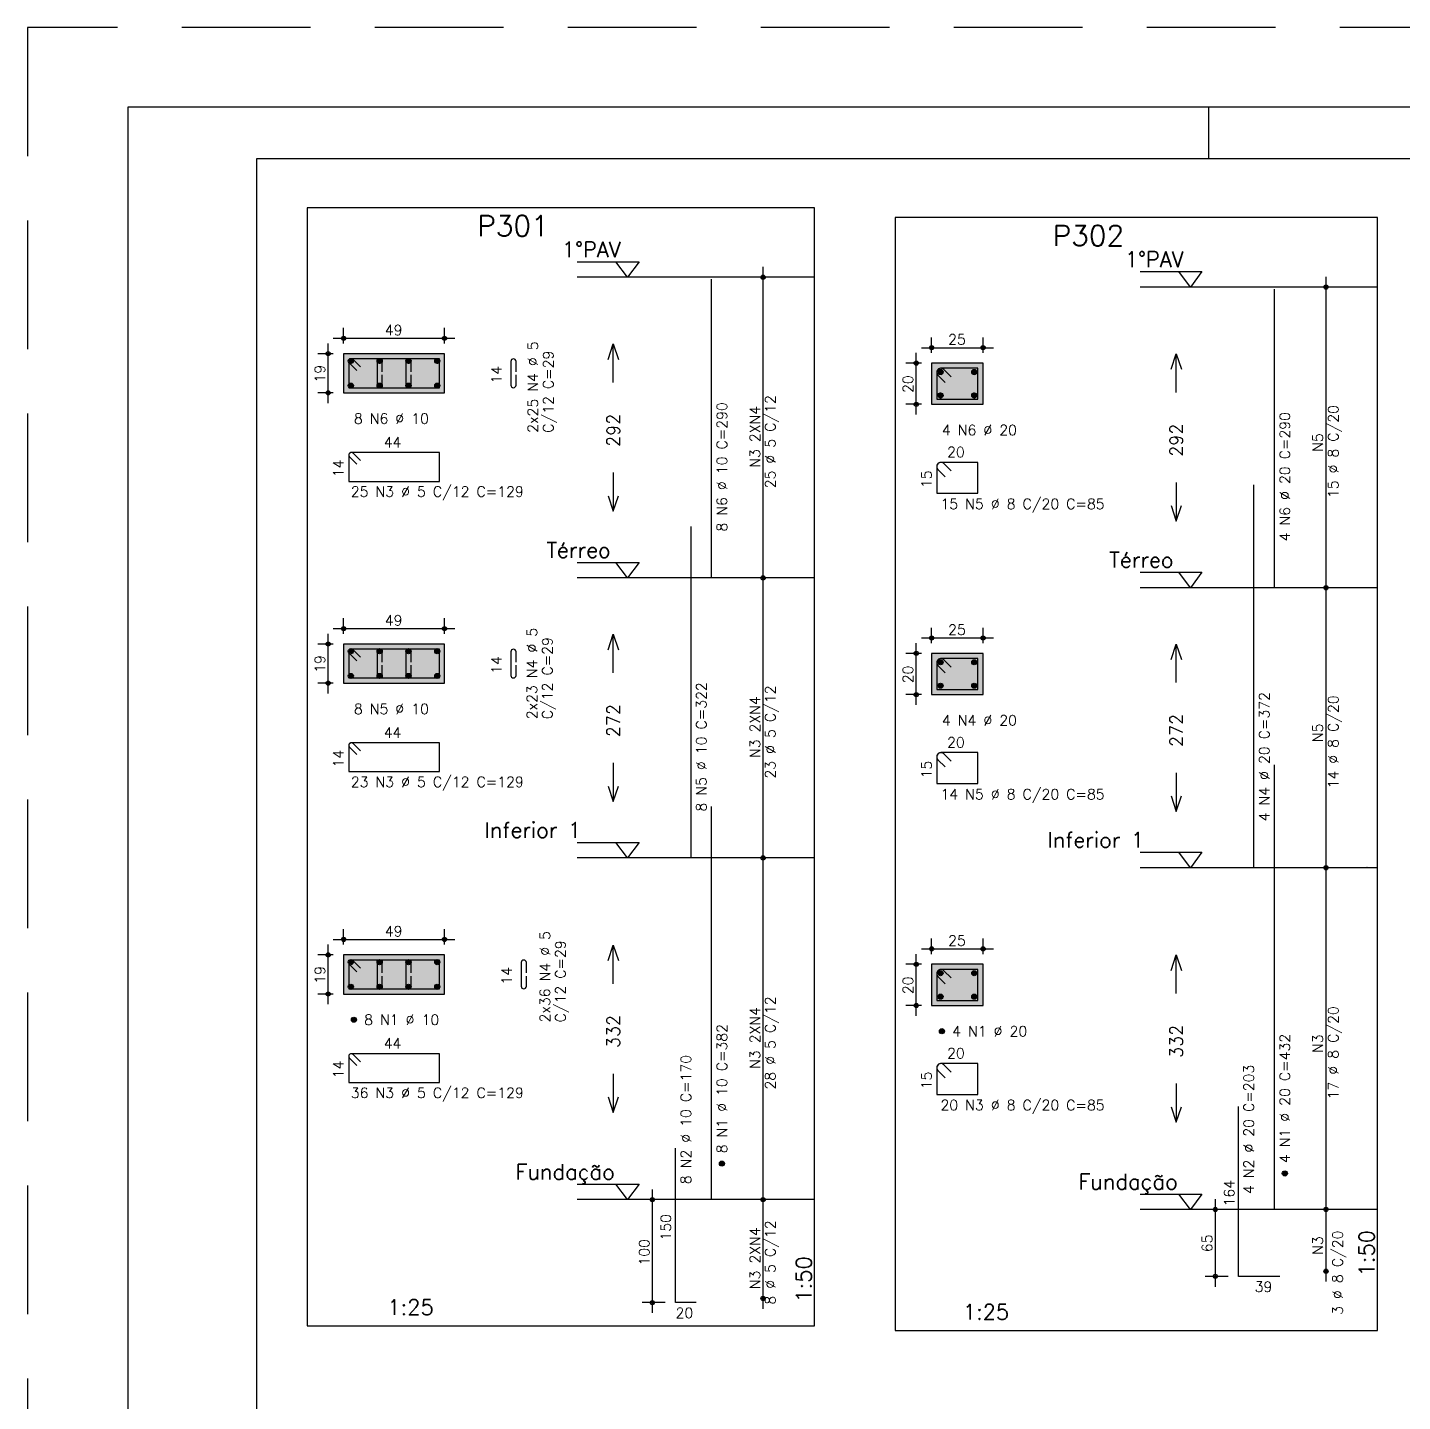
# Model space of a CAD drawing. Extents: x -1.9 to 86, y -1.2 to 61.3.
# Drawn here: x -1.95 to 24.77, y 34.61 to 61.31 of the extents above; entities that cross this region are included whole.
import ezdxf

# ---------------------------------------------------------------- set-up
doc = ezdxf.new("R2010")
doc.units = 0
doc.header["$MEASUREMENT"] = 0
doc.linetypes.add('ESTILO_TQS_0001', pattern=[0.45, 0.3, -0.15])
doc.linetypes.add('HIDDEN', pattern=[0.375, 0.25, -0.125])
doc.layers.get('0').update_dxf_attribs({"linetype": 'CONTINUOUS'})
doc.layers.get('Defpoints').update_dxf_attribs({"linetype": 'CONTINUOUS'})
for name, color, linetype in [('ARQ_FOLHA', 7, 'CONTINUOUS'), ('PENA_01', 1, 'CONTINUOUS'), ('PENA_02', 2, 'CONTINUOUS'), ('PENA_03', 3, 'CONTINUOUS'), ('PENA_04', 4, 'CONTINUOUS'), ('PENA_05', 5, 'CONTINUOUS'), ('PENA_06', 6, 'CONTINUOUS'), ('PENA_10', 253, 'CONTINUOUS')]:
    doc.layers.add(name, color=color, linetype=linetype)
doc.styles.get("Standard").update_dxf_attribs({"font": 'ROMANS.SHX'})

# ---------------------------------------------------------------- blocks, each defined once
blk = doc.blocks.new('FOLHA A1 - 841 X 594')
at = {"layer": 'ARQ_FOLHA', "color": 1}
blk.add_line((-631, 584), (-631, 594), dxfattribs=at)
for points in [[(-841, 0), (0, 0), (0, 594), (-841, 594)], [(-816, 10), (-10, 10), (-10, 584), (-816, 584)]]:
    blk.add_lwpolyline(points, close=True, dxfattribs=at)
at = {"layer": 'Defpoints', "color": 8, "linetype": 'HIDDEN', "ltscale": 100}
blk.add_lwpolyline([(-860.5, 609.5), (-860.5, -15.5), (19.5, -15.5), (19.5, 609.5)], close=True, dxfattribs=at)
blk = doc.blocks.new('*U23')
blk.add_blockref('FOLHA A1 - 841 X 594', (0, 0))

msp = doc.modelspace()

# ---------------------------------------------------------------- linework, layer by layer
at = {"layer": 'PENA_01', "linetype": 'Continuous'}
for p, q in [((12.342, 50.413), (12.342, 56.653)), ((23.279, 50.222), (23.279, 56.462)), ((4.192, 55.168), (4.192, 55.468)), ((6.152, 55.168), (6.152, 55.468)), ((3.892, 54.008), (3.892, 55.168)), ((3.992, 55.268), (6.352, 55.268)), ((15.417, 55.085), (16.817, 55.085)), ((15.617, 54.985), (15.617, 55.285)), ((16.617, 54.985), (16.617, 55.285)), ((3.992, 54.968), (3.692, 54.968)), ((15.417, 54.785), (15.117, 54.785)), ((15.317, 53.785), (15.317, 54.985)), ((3.992, 54.208), (3.692, 54.208)), ((15.417, 53.985), (15.117, 53.985)), ((12.342, 44.973), (12.342, 50.813)), ((23.279, 44.782), (23.279, 50.622)), ((4.192, 49.528), (4.192, 49.828)), ((6.152, 49.528), (6.152, 49.828)), ((3.892, 48.368), (3.892, 49.528)), ((3.992, 49.628), (6.352, 49.628)), ((15.417, 49.445), (16.817, 49.445)), ((15.617, 49.345), (15.617, 49.645)), ((16.617, 49.345), (16.617, 49.645)), ((3.992, 49.328), (3.692, 49.328)), ((15.317, 48.145), (15.317, 49.345)), ((15.417, 49.145), (15.117, 49.145)), ((3.992, 48.568), (3.692, 48.568)), ((15.417, 48.345), (15.117, 48.345)), ((12.342, 38.333), (12.342, 45.373)), ((23.279, 38.142), (23.279, 45.182)), ((3.992, 43.588), (6.352, 43.588)), ((4.192, 43.488), (4.192, 43.788)), ((6.152, 43.488), (6.152, 43.788)), ((15.617, 43.305), (15.617, 43.605)), ((16.617, 43.305), (16.617, 43.605)), ((3.992, 43.288), (3.692, 43.288)), ((3.892, 42.328), (3.892, 43.488)), ((15.317, 42.105), (15.317, 43.305)), ((15.417, 43.405), (16.817, 43.405)), ((15.417, 43.105), (15.117, 43.105)), ((3.992, 42.528), (3.692, 42.528)), ((15.417, 42.305), (15.117, 42.305)), ((10.442, 38.533), (9.992, 38.533)), ((10.192, 36.333), (10.192, 38.733)), ((12.342, 36.413), (12.342, 38.733)), ((21.129, 36.842), (21.129, 38.542)), ((23.279, 36.942), (23.279, 38.542)), ((21.379, 38.342), (20.929, 38.342)), ((21.379, 37.042), (20.929, 37.042)), ((10.442, 36.533), (9.992, 36.533))]:
    msp.add_line(p, q, dxfattribs=at)
at = {"layer": 'PENA_01', "linetype": 'ESTILO_TQS_0001'}
for points in [[(4.192, 54.208), (6.152, 54.208), (6.152, 54.968), (4.192, 54.968), (4.192, 54.208)], [(15.617, 53.985), (16.617, 53.985), (16.617, 54.785), (15.617, 54.785), (15.617, 53.985)], [(4.192, 48.568), (6.152, 48.568), (6.152, 49.328), (4.192, 49.328), (4.192, 48.568)], [(15.617, 48.345), (16.617, 48.345), (16.617, 49.145), (15.617, 49.145), (15.617, 48.345)], [(4.192, 42.528), (6.152, 42.528), (6.152, 43.288), (4.192, 43.288), (4.192, 42.528)], [(15.617, 42.305), (16.617, 42.305), (16.617, 43.105), (15.617, 43.105), (15.617, 42.305)]]:
    msp.add_lwpolyline(points, dxfattribs=at)
at = {"layer": 'PENA_02', "linetype": 'Continuous'}
for points in [[(9.332, 54.858), (9.432, 55.158), (9.532, 54.858)], [(9.432, 54.408), (9.432, 55.158)], [(20.269, 54.667), (20.369, 54.967), (20.469, 54.667)], [(20.369, 54.217), (20.369, 54.967)], [(9.432, 52.658), (9.432, 51.908)], [(20.369, 52.467), (20.369, 51.717)], [(9.332, 52.208), (9.432, 51.908), (9.532, 52.208)], [(20.269, 52.017), (20.369, 51.717), (20.469, 52.017)], [(9.332, 49.218), (9.432, 49.518), (9.532, 49.218)], [(9.432, 48.768), (9.432, 49.518)], [(20.269, 49.027), (20.369, 49.327), (20.469, 49.027)], [(20.369, 48.577), (20.369, 49.327)], [(9.432, 47.018), (9.432, 46.268)], [(20.369, 46.827), (20.369, 46.077)], [(9.332, 46.568), (9.432, 46.268), (9.532, 46.568)], [(20.269, 46.377), (20.369, 46.077), (20.469, 46.377)], [(9.332, 43.178), (9.432, 43.478), (9.532, 43.178)], [(9.432, 42.728), (9.432, 43.478)], [(20.269, 42.987), (20.369, 43.287), (20.469, 42.987)], [(20.369, 42.537), (20.369, 43.287)], [(9.432, 40.978), (9.432, 40.228)], [(20.369, 40.787), (20.369, 40.037)], [(9.332, 40.528), (9.432, 40.228), (9.532, 40.528)], [(20.269, 40.337), (20.369, 40.037), (20.469, 40.337)]]:
    msp.add_lwpolyline(points, dxfattribs=at)
for centre, radius in [((12.342, 56.453), 0.0416), ((12.342, 56.453), 0.0208), ((23.279, 56.262), 0.0416), ((23.279, 56.262), 0.0208), ((4.192, 55.268), 0.04), ((6.152, 55.268), 0.04), ((4.192, 55.268), 0.02), ((6.152, 55.268), 0.02), ((15.617, 55.085), 0.04), ((15.617, 55.085), 0.02), ((16.617, 55.085), 0.04), ((16.617, 55.085), 0.02), ((3.892, 54.968), 0.04), ((3.892, 54.968), 0.02), ((15.317, 54.785), 0.04), ((15.317, 54.785), 0.02), ((3.892, 54.208), 0.04), ((3.892, 54.208), 0.02), ((15.317, 53.985), 0.04), ((15.317, 53.985), 0.02), ((12.342, 50.613), 0.0416), ((12.342, 50.613), 0.0416), ((12.342, 50.613), 0.0208), ((12.342, 50.613), 0.0208), ((23.279, 50.422), 0.0416), ((23.279, 50.422), 0.0416), ((23.279, 50.422), 0.0208), ((23.279, 50.422), 0.0208), ((4.192, 49.628), 0.04), ((4.192, 49.628), 0.02), ((6.152, 49.628), 0.04), ((6.152, 49.628), 0.02), ((15.617, 49.445), 0.04), ((15.617, 49.445), 0.02), ((16.617, 49.445), 0.04), ((16.617, 49.445), 0.02), ((3.892, 49.328), 0.04), ((3.892, 49.328), 0.02), ((15.317, 49.145), 0.04), ((15.317, 49.145), 0.02), ((3.892, 48.568), 0.04), ((3.892, 48.568), 0.02), ((15.317, 48.345), 0.04), ((15.317, 48.345), 0.02), ((12.342, 45.173), 0.0416), ((12.342, 45.173), 0.0416), ((12.342, 45.173), 0.0208), ((12.342, 45.173), 0.0208), ((23.279, 44.982), 0.0416), ((23.279, 44.982), 0.0416), ((23.279, 44.982), 0.0208), ((23.279, 44.982), 0.0208), ((4.192, 43.588), 0.04), ((4.192, 43.588), 0.02), ((6.152, 43.588), 0.04), ((6.152, 43.588), 0.02), ((3.892, 43.288), 0.04), ((3.892, 43.288), 0.02), ((15.617, 43.405), 0.04), ((15.617, 43.405), 0.02), ((16.617, 43.405), 0.04), ((16.617, 43.405), 0.02), ((15.317, 43.105), 0.04), ((15.317, 43.105), 0.02), ((3.892, 42.528), 0.04), ((3.892, 42.528), 0.02), ((15.317, 42.305), 0.04), ((15.317, 42.305), 0.02), ((10.192, 38.533), 0.04), ((10.192, 38.533), 0.02), ((12.342, 38.533), 0.0416), ((12.342, 38.533), 0.0416), ((12.342, 38.533), 0.0208), ((12.342, 38.533), 0.0208), ((21.129, 38.342), 0.04), ((21.129, 38.342), 0.02), ((23.279, 38.342), 0.0416), ((23.279, 38.342), 0.0416), ((23.279, 38.342), 0.0208), ((23.279, 38.342), 0.0208), ((23.279, 37.142), 0.0416), ((23.279, 37.142), 0.0208), ((21.129, 37.042), 0.04), ((21.129, 37.042), 0.02), ((12.342, 36.613), 0.0416), ((12.342, 36.613), 0.0208), ((10.192, 36.533), 0.04), ((10.192, 36.533), 0.02)]:
    msp.add_circle(centre, radius, dxfattribs=at)
at = {"layer": 'PENA_03', "linetype": 'Continuous'}
for p, q in [((12.342, 56.453), (12.342, 56.453)), ((23.279, 56.262), (23.279, 56.262)), ((4.192, 54.968), (4.192, 54.968)), ((4.192, 54.968), (4.192, 54.968)), ((4.282, 54.821), (4.339, 54.877)), ((4.282, 54.835), (4.325, 54.877)), ((4.285, 54.81), (4.35, 54.875)), ((4.29, 54.8), (4.359, 54.87)), ((4.296, 54.793), (4.367, 54.863)), ((4.304, 54.786), (4.373, 54.856)), ((4.313, 54.781), (4.378, 54.846)), ((4.325, 54.778), (4.381, 54.835)), ((4.339, 54.779), (4.381, 54.821)), ((4.842, 54.821), (4.899, 54.877)), ((4.842, 54.835), (4.885, 54.877)), ((4.845, 54.81), (4.91, 54.875)), ((4.85, 54.8), (4.919, 54.87)), ((4.856, 54.793), (4.927, 54.863)), ((4.864, 54.786), (4.933, 54.856)), ((4.873, 54.781), (4.938, 54.846)), ((4.885, 54.778), (4.941, 54.835)), ((4.899, 54.779), (4.941, 54.821)), ((5.402, 54.821), (5.459, 54.877)), ((5.402, 54.835), (5.445, 54.877)), ((5.405, 54.81), (5.47, 54.875)), ((5.41, 54.8), (5.479, 54.87)), ((5.416, 54.793), (5.487, 54.863)), ((5.424, 54.786), (5.493, 54.856)), ((5.433, 54.781), (5.498, 54.846)), ((5.445, 54.778), (5.501, 54.835)), ((5.459, 54.779), (5.501, 54.821)), ((5.962, 54.821), (6.019, 54.877)), ((5.962, 54.835), (6.005, 54.877)), ((5.965, 54.81), (6.03, 54.875)), ((5.97, 54.8), (6.039, 54.87)), ((5.976, 54.793), (6.047, 54.863)), ((5.984, 54.786), (6.053, 54.856)), ((5.993, 54.781), (6.058, 54.846)), ((6.005, 54.778), (6.061, 54.835)), ((6.019, 54.779), (6.061, 54.821)), ((6.152, 54.968), (6.152, 54.968)), ((15.617, 54.785), (15.617, 54.785)), ((15.617, 54.785), (15.617, 54.785)), ((16.617, 54.785), (16.617, 54.785)), ((15.739, 54.606), (15.796, 54.662)), ((15.739, 54.62), (15.782, 54.662)), ((15.742, 54.594), (15.807, 54.659)), ((15.747, 54.585), (15.817, 54.654)), ((15.754, 54.577), (15.824, 54.648)), ((15.761, 54.571), (15.831, 54.64)), ((15.771, 54.566), (15.835, 54.631)), ((15.782, 54.563), (15.838, 54.62)), ((15.796, 54.563), (15.838, 54.606)), ((16.395, 54.606), (16.452, 54.662)), ((16.395, 54.62), (16.438, 54.662)), ((16.398, 54.594), (16.463, 54.659)), ((16.403, 54.585), (16.473, 54.654)), ((16.41, 54.577), (16.48, 54.648)), ((16.417, 54.571), (16.487, 54.64)), ((16.427, 54.566), (16.491, 54.631)), ((16.438, 54.563), (16.494, 54.62)), ((16.452, 54.563), (16.494, 54.606)), ((4.282, 54.341), (4.339, 54.397)), ((4.282, 54.355), (4.325, 54.397)), ((4.285, 54.33), (4.35, 54.395)), ((4.29, 54.32), (4.359, 54.39)), ((4.296, 54.313), (4.367, 54.383)), ((4.304, 54.306), (4.373, 54.376)), ((4.313, 54.301), (4.378, 54.366)), ((4.325, 54.298), (4.381, 54.355)), ((4.339, 54.299), (4.381, 54.341)), ((4.842, 54.341), (4.899, 54.397)), ((4.842, 54.355), (4.885, 54.397)), ((4.845, 54.33), (4.91, 54.395)), ((4.85, 54.32), (4.919, 54.39)), ((4.856, 54.313), (4.927, 54.383)), ((4.864, 54.306), (4.933, 54.376)), ((4.873, 54.301), (4.938, 54.366)), ((4.885, 54.298), (4.941, 54.355)), ((4.899, 54.299), (4.941, 54.341)), ((5.402, 54.341), (5.459, 54.397)), ((5.402, 54.355), (5.445, 54.397)), ((5.405, 54.33), (5.47, 54.395)), ((5.41, 54.32), (5.479, 54.39)), ((5.416, 54.313), (5.487, 54.383)), ((5.424, 54.306), (5.493, 54.376)), ((5.433, 54.301), (5.498, 54.366)), ((5.445, 54.298), (5.501, 54.355)), ((5.459, 54.299), (5.501, 54.341)), ((5.962, 54.341), (6.019, 54.397)), ((5.962, 54.355), (6.005, 54.397)), ((5.965, 54.33), (6.03, 54.395)), ((5.97, 54.32), (6.039, 54.39)), ((5.976, 54.313), (6.047, 54.383)), ((5.984, 54.306), (6.053, 54.376)), ((5.993, 54.301), (6.058, 54.366)), ((6.005, 54.298), (6.061, 54.355)), ((6.019, 54.299), (6.061, 54.341)), ((4.192, 54.208), (4.192, 54.208)), ((15.617, 53.985), (15.617, 53.985)), ((15.739, 54.15), (15.796, 54.206)), ((15.739, 54.164), (15.782, 54.206)), ((15.742, 54.138), (15.807, 54.203)), ((15.747, 54.129), (15.817, 54.198)), ((15.754, 54.121), (15.824, 54.192)), ((15.761, 54.115), (15.831, 54.184)), ((15.771, 54.11), (15.835, 54.175)), ((15.782, 54.107), (15.838, 54.164)), ((15.796, 54.107), (15.838, 54.15)), ((16.395, 54.15), (16.452, 54.206)), ((16.395, 54.164), (16.438, 54.206)), ((16.398, 54.138), (16.463, 54.203)), ((16.403, 54.129), (16.473, 54.198)), ((16.41, 54.121), (16.48, 54.192)), ((16.417, 54.115), (16.487, 54.184)), ((16.427, 54.11), (16.491, 54.175)), ((16.438, 54.107), (16.494, 54.164)), ((16.452, 54.107), (16.494, 54.15)), ((12.342, 50.613), (12.342, 50.613)), ((12.342, 50.613), (12.342, 50.613)), ((23.279, 50.422), (23.279, 50.422)), ((23.279, 50.422), (23.279, 50.422)), ((4.192, 49.328), (4.192, 49.328)), ((4.192, 49.328), (4.192, 49.328)), ((6.152, 49.328), (6.152, 49.328)), ((15.617, 49.145), (15.617, 49.145)), ((15.617, 49.145), (15.617, 49.145)), ((16.617, 49.145), (16.617, 49.145)), ((4.192, 48.568), (4.192, 48.568)), ((15.617, 48.345), (15.617, 48.345)), ((12.342, 45.173), (12.342, 45.173)), ((12.342, 45.173), (12.342, 45.173)), ((23.279, 44.982), (23.279, 44.982)), ((23.279, 44.982), (23.279, 44.982)), ((4.192, 43.288), (4.192, 43.288)), ((4.192, 43.288), (4.192, 43.288)), ((6.152, 43.288), (6.152, 43.288)), ((15.617, 43.105), (15.617, 43.105)), ((15.617, 43.105), (15.617, 43.105)), ((16.617, 43.105), (16.617, 43.105)), ((4.192, 42.528), (4.192, 42.528)), ((15.617, 42.305), (15.617, 42.305)), ((10.642, 38.533), (10.642, 38.533)), ((12.342, 38.533), (12.342, 38.533)), ((12.342, 38.533), (12.342, 38.533)), ((21.579, 38.342), (21.579, 38.342)), ((23.279, 38.342), (23.279, 38.342)), ((23.279, 38.342), (23.279, 38.342)), ((23.279, 37.142), (23.279, 37.142)), ((21.579, 37.042), (21.579, 37.042)), ((12.342, 36.613), (12.342, 36.613)), ((10.642, 36.533), (10.642, 36.533))]:
    msp.add_line(p, q, dxfattribs=at)
for points in [[(3.482, 36.083), (13.342, 36.083), (13.342, 57.803), (3.482, 57.803), (3.482, 36.083)], [(14.907, 35.992), (24.279, 35.992), (24.279, 57.612), (14.907, 57.612), (14.907, 35.992)], [(8.732, 56.753), (9.932, 56.753), (9.707, 56.453), (9.482, 56.753)], [(13.342, 56.453), (8.732, 56.453)], [(19.669, 56.562), (20.869, 56.562), (20.644, 56.262), (20.419, 56.562)], [(24.279, 56.262), (19.669, 56.262)], [(4.192, 54.208), (6.152, 54.208), (6.152, 54.968), (4.192, 54.968), (4.192, 54.208)], [(15.617, 53.985), (16.617, 53.985), (16.617, 54.785), (15.617, 54.785), (15.617, 53.985)], [(8.732, 50.913), (9.932, 50.913), (9.707, 50.613), (9.482, 50.913)], [(13.342, 50.613), (8.732, 50.613)], [(19.669, 50.722), (20.869, 50.722), (20.644, 50.422), (20.419, 50.722)], [(24.279, 50.422), (19.669, 50.422)], [(4.192, 48.568), (6.152, 48.568), (6.152, 49.328), (4.192, 49.328), (4.192, 48.568)], [(15.617, 48.345), (16.617, 48.345), (16.617, 49.145), (15.617, 49.145), (15.617, 48.345)], [(8.732, 45.473), (9.932, 45.473), (9.707, 45.173), (9.482, 45.473)], [(13.342, 45.173), (8.732, 45.173)], [(19.669, 45.282), (20.869, 45.282), (20.644, 44.982), (20.419, 45.282)], [(24.279, 44.982), (19.669, 44.982)], [(4.192, 42.528), (6.152, 42.528), (6.152, 43.288), (4.192, 43.288), (4.192, 42.528)], [(15.617, 42.305), (16.617, 42.305), (16.617, 43.105), (15.617, 43.105), (15.617, 42.305)], [(8.732, 38.833), (9.932, 38.833), (9.707, 38.533), (9.482, 38.833)], [(13.342, 38.533), (8.732, 38.533)], [(19.669, 38.642), (20.869, 38.642), (20.644, 38.342), (20.419, 38.642)], [(24.279, 38.342), (19.669, 38.342)]]:
    msp.add_lwpolyline(points, dxfattribs=at)
for centre in [(4.332, 54.828), (4.892, 54.828), (5.452, 54.828), (6.012, 54.828), (15.789, 54.613), (16.445, 54.613), (4.332, 54.348), (4.892, 54.348), (5.452, 54.348), (6.012, 54.348), (15.789, 54.157), (16.445, 54.157), (4.332, 49.188), (4.892, 49.188), (5.452, 49.188), (6.012, 49.188), (15.789, 48.973), (16.445, 48.973), (4.332, 48.708), (4.892, 48.708), (5.452, 48.708), (6.012, 48.708), (15.789, 48.517), (16.445, 48.517), (4.332, 43.148), (4.892, 43.148), (5.452, 43.148), (6.012, 43.148), (15.789, 42.933), (16.445, 42.933), (4.332, 42.668), (4.892, 42.668), (5.452, 42.668), (6.012, 42.668), (15.789, 42.477), (16.445, 42.477), (4.392, 42.028), (15.817, 41.805), (11.542, 39.233), (22.479, 39.042)]:
    msp.add_circle(centre, 0.05, dxfattribs=at)
for points in [[(4.382, 54.828), (4.307, 54.871), (4.285, 54.845)], [(4.382, 54.828), (4.285, 54.845), (4.285, 54.811)], [(4.382, 54.828), (4.285, 54.811), (4.307, 54.785)], [(4.382, 54.828), (4.34, 54.877), (4.307, 54.871)], [(4.382, 54.828), (4.307, 54.785), (4.34, 54.779)], [(4.382, 54.828), (4.37, 54.86), (4.34, 54.877)], [(4.382, 54.828), (4.34, 54.779), (4.37, 54.796)], [(4.382, 54.828), (4.37, 54.796), (4.382, 54.828)], [(4.942, 54.828), (4.867, 54.871), (4.845, 54.845)], [(4.942, 54.828), (4.845, 54.845), (4.845, 54.811)], [(4.942, 54.828), (4.845, 54.811), (4.867, 54.785)], [(4.942, 54.828), (4.9, 54.877), (4.867, 54.871)], [(4.942, 54.828), (4.867, 54.785), (4.9, 54.779)], [(4.942, 54.828), (4.93, 54.86), (4.9, 54.877)], [(4.942, 54.828), (4.9, 54.779), (4.93, 54.796)], [(4.942, 54.828), (4.93, 54.796), (4.942, 54.828)], [(5.502, 54.828), (5.427, 54.871), (5.405, 54.845)], [(5.502, 54.828), (5.405, 54.845), (5.405, 54.811)], [(5.502, 54.828), (5.405, 54.811), (5.427, 54.785)], [(5.502, 54.828), (5.46, 54.877), (5.427, 54.871)], [(5.502, 54.828), (5.427, 54.785), (5.46, 54.779)], [(5.502, 54.828), (5.49, 54.86), (5.46, 54.877)], [(5.502, 54.828), (5.46, 54.779), (5.49, 54.796)], [(5.502, 54.828), (5.49, 54.796), (5.502, 54.828)], [(6.062, 54.828), (5.987, 54.871), (5.965, 54.845)], [(6.062, 54.828), (5.965, 54.845), (5.965, 54.811)], [(6.062, 54.828), (5.965, 54.811), (5.987, 54.785)], [(6.062, 54.828), (6.02, 54.877), (5.987, 54.871)], [(6.062, 54.828), (5.987, 54.785), (6.02, 54.779)], [(6.062, 54.828), (6.05, 54.86), (6.02, 54.877)], [(6.062, 54.828), (6.02, 54.779), (6.05, 54.796)], [(6.062, 54.828), (6.05, 54.796), (6.062, 54.828)], [(15.839, 54.613), (15.764, 54.656), (15.742, 54.63)], [(15.839, 54.613), (15.742, 54.63), (15.742, 54.595)], [(15.839, 54.613), (15.742, 54.595), (15.764, 54.569)], [(15.839, 54.613), (15.798, 54.662), (15.764, 54.656)], [(15.839, 54.613), (15.764, 54.569), (15.798, 54.563)], [(15.839, 54.613), (15.827, 54.645), (15.798, 54.662)], [(15.839, 54.613), (15.798, 54.563), (15.827, 54.58)], [(15.839, 54.613), (15.827, 54.58), (15.839, 54.613)], [(16.495, 54.613), (16.42, 54.656), (16.398, 54.63)], [(16.495, 54.613), (16.398, 54.63), (16.398, 54.595)], [(16.495, 54.613), (16.398, 54.595), (16.42, 54.569)], [(16.495, 54.613), (16.454, 54.662), (16.42, 54.656)], [(16.495, 54.613), (16.42, 54.569), (16.454, 54.563)], [(16.495, 54.613), (16.483, 54.645), (16.454, 54.662)], [(16.495, 54.613), (16.454, 54.563), (16.483, 54.58)], [(16.495, 54.613), (16.483, 54.58), (16.495, 54.613)], [(4.382, 54.348), (4.307, 54.391), (4.285, 54.365)], [(4.382, 54.348), (4.285, 54.365), (4.285, 54.331)], [(4.382, 54.348), (4.285, 54.331), (4.307, 54.305)], [(4.382, 54.348), (4.34, 54.397), (4.307, 54.391)], [(4.382, 54.348), (4.307, 54.305), (4.34, 54.299)], [(4.382, 54.348), (4.37, 54.38), (4.34, 54.397)], [(4.382, 54.348), (4.34, 54.299), (4.37, 54.316)], [(4.382, 54.348), (4.37, 54.316), (4.382, 54.348)], [(4.942, 54.348), (4.867, 54.391), (4.845, 54.365)], [(4.942, 54.348), (4.845, 54.365), (4.845, 54.331)], [(4.942, 54.348), (4.845, 54.331), (4.867, 54.305)], [(4.942, 54.348), (4.9, 54.397), (4.867, 54.391)], [(4.942, 54.348), (4.867, 54.305), (4.9, 54.299)], [(4.942, 54.348), (4.93, 54.38), (4.9, 54.397)], [(4.942, 54.348), (4.9, 54.299), (4.93, 54.316)], [(4.942, 54.348), (4.93, 54.316), (4.942, 54.348)], [(5.502, 54.348), (5.427, 54.391), (5.405, 54.365)], [(5.502, 54.348), (5.405, 54.365), (5.405, 54.331)], [(5.502, 54.348), (5.405, 54.331), (5.427, 54.305)], [(5.502, 54.348), (5.46, 54.397), (5.427, 54.391)], [(5.502, 54.348), (5.427, 54.305), (5.46, 54.299)], [(5.502, 54.348), (5.49, 54.38), (5.46, 54.397)], [(5.502, 54.348), (5.46, 54.299), (5.49, 54.316)], [(5.502, 54.348), (5.49, 54.316), (5.502, 54.348)], [(6.062, 54.348), (5.987, 54.391), (5.965, 54.365)], [(6.062, 54.348), (5.965, 54.365), (5.965, 54.331)], [(6.062, 54.348), (5.965, 54.331), (5.987, 54.305)], [(6.062, 54.348), (6.02, 54.397), (5.987, 54.391)], [(6.062, 54.348), (5.987, 54.305), (6.02, 54.299)], [(6.062, 54.348), (6.05, 54.38), (6.02, 54.397)], [(6.062, 54.348), (6.02, 54.299), (6.05, 54.316)], [(6.062, 54.348), (6.05, 54.316), (6.062, 54.348)], [(15.839, 54.157), (15.764, 54.2), (15.742, 54.174)], [(15.839, 54.157), (15.742, 54.174), (15.742, 54.139)], [(15.839, 54.157), (15.742, 54.139), (15.764, 54.113)], [(15.839, 54.157), (15.798, 54.206), (15.764, 54.2)], [(15.839, 54.157), (15.764, 54.113), (15.798, 54.107)], [(15.839, 54.157), (15.827, 54.189), (15.798, 54.206)], [(15.839, 54.157), (15.798, 54.107), (15.827, 54.124)], [(15.839, 54.157), (15.827, 54.124), (15.839, 54.157)], [(16.495, 54.157), (16.42, 54.2), (16.398, 54.174)], [(16.495, 54.157), (16.398, 54.174), (16.398, 54.139)], [(16.495, 54.157), (16.398, 54.139), (16.42, 54.113)], [(16.495, 54.157), (16.454, 54.206), (16.42, 54.2)], [(16.495, 54.157), (16.42, 54.113), (16.454, 54.107)], [(16.495, 54.157), (16.483, 54.189), (16.454, 54.206)], [(16.495, 54.157), (16.454, 54.107), (16.483, 54.124)], [(16.495, 54.157), (16.483, 54.124), (16.495, 54.157)], [(4.382, 49.188), (4.307, 49.231), (4.285, 49.205)], [(4.382, 49.188), (4.285, 49.205), (4.285, 49.171)], [(4.382, 49.188), (4.285, 49.171), (4.307, 49.145)], [(4.382, 49.188), (4.34, 49.237), (4.307, 49.231)], [(4.382, 49.188), (4.307, 49.145), (4.34, 49.139)], [(4.382, 49.188), (4.37, 49.22), (4.34, 49.237)], [(4.382, 49.188), (4.34, 49.139), (4.37, 49.156)], [(4.382, 49.188), (4.37, 49.156), (4.382, 49.188)], [(4.942, 49.188), (4.867, 49.231), (4.845, 49.205)], [(4.942, 49.188), (4.845, 49.205), (4.845, 49.171)], [(4.942, 49.188), (4.845, 49.171), (4.867, 49.145)], [(4.942, 49.188), (4.9, 49.237), (4.867, 49.231)], [(4.942, 49.188), (4.867, 49.145), (4.9, 49.139)], [(4.942, 49.188), (4.93, 49.22), (4.9, 49.237)], [(4.942, 49.188), (4.9, 49.139), (4.93, 49.156)], [(4.942, 49.188), (4.93, 49.156), (4.942, 49.188)], [(5.502, 49.188), (5.427, 49.231), (5.405, 49.205)], [(5.502, 49.188), (5.405, 49.205), (5.405, 49.171)], [(5.502, 49.188), (5.405, 49.171), (5.427, 49.145)], [(5.502, 49.188), (5.46, 49.237), (5.427, 49.231)], [(5.502, 49.188), (5.427, 49.145), (5.46, 49.139)], [(5.502, 49.188), (5.49, 49.22), (5.46, 49.237)], [(5.502, 49.188), (5.46, 49.139), (5.49, 49.156)], [(5.502, 49.188), (5.49, 49.156), (5.502, 49.188)], [(6.062, 49.188), (5.987, 49.231), (5.965, 49.205)], [(6.062, 49.188), (5.965, 49.205), (5.965, 49.171)], [(6.062, 49.188), (5.965, 49.171), (5.987, 49.145)], [(6.062, 49.188), (6.02, 49.237), (5.987, 49.231)], [(6.062, 49.188), (5.987, 49.145), (6.02, 49.139)], [(6.062, 49.188), (6.05, 49.22), (6.02, 49.237)], [(6.062, 49.188), (6.02, 49.139), (6.05, 49.156)], [(6.062, 49.188), (6.05, 49.156), (6.062, 49.188)], [(15.839, 48.973), (15.764, 49.016), (15.742, 48.99)], [(15.839, 48.973), (15.742, 48.99), (15.742, 48.955)], [(15.839, 48.973), (15.742, 48.955), (15.764, 48.929)], [(15.839, 48.973), (15.798, 49.022), (15.764, 49.016)], [(15.839, 48.973), (15.764, 48.929), (15.798, 48.923)], [(15.839, 48.973), (15.827, 49.005), (15.798, 49.022)], [(15.839, 48.973), (15.798, 48.923), (15.827, 48.94)], [(15.839, 48.973), (15.827, 48.94), (15.839, 48.973)], [(16.495, 48.973), (16.42, 49.016), (16.398, 48.99)], [(16.495, 48.973), (16.398, 48.99), (16.398, 48.955)], [(16.495, 48.973), (16.398, 48.955), (16.42, 48.929)], [(16.495, 48.973), (16.454, 49.022), (16.42, 49.016)], [(16.495, 48.973), (16.42, 48.929), (16.454, 48.923)], [(16.495, 48.973), (16.483, 49.005), (16.454, 49.022)], [(16.495, 48.973), (16.454, 48.923), (16.483, 48.94)], [(16.495, 48.973), (16.483, 48.94), (16.495, 48.973)], [(4.382, 48.708), (4.307, 48.751), (4.285, 48.725)], [(4.382, 48.708), (4.285, 48.725), (4.285, 48.691)], [(4.382, 48.708), (4.285, 48.691), (4.307, 48.665)], [(4.382, 48.708), (4.34, 48.757), (4.307, 48.751)], [(4.382, 48.708), (4.307, 48.665), (4.34, 48.659)], [(4.382, 48.708), (4.37, 48.74), (4.34, 48.757)], [(4.382, 48.708), (4.34, 48.659), (4.37, 48.676)], [(4.382, 48.708), (4.37, 48.676), (4.382, 48.708)], [(4.942, 48.708), (4.867, 48.751), (4.845, 48.725)], [(4.942, 48.708), (4.845, 48.725), (4.845, 48.691)], [(4.942, 48.708), (4.845, 48.691), (4.867, 48.665)], [(4.942, 48.708), (4.9, 48.757), (4.867, 48.751)], [(4.942, 48.708), (4.867, 48.665), (4.9, 48.659)], [(4.942, 48.708), (4.93, 48.74), (4.9, 48.757)], [(4.942, 48.708), (4.9, 48.659), (4.93, 48.676)], [(4.942, 48.708), (4.93, 48.676), (4.942, 48.708)], [(5.502, 48.708), (5.427, 48.751), (5.405, 48.725)], [(5.502, 48.708), (5.405, 48.725), (5.405, 48.691)], [(5.502, 48.708), (5.405, 48.691), (5.427, 48.665)], [(5.502, 48.708), (5.46, 48.757), (5.427, 48.751)], [(5.502, 48.708), (5.427, 48.665), (5.46, 48.659)], [(5.502, 48.708), (5.49, 48.74), (5.46, 48.757)], [(5.502, 48.708), (5.46, 48.659), (5.49, 48.676)], [(5.502, 48.708), (5.49, 48.676), (5.502, 48.708)], [(6.062, 48.708), (5.987, 48.751), (5.965, 48.725)], [(6.062, 48.708), (5.965, 48.725), (5.965, 48.691)], [(6.062, 48.708), (5.965, 48.691), (5.987, 48.665)], [(6.062, 48.708), (6.02, 48.757), (5.987, 48.751)], [(6.062, 48.708), (5.987, 48.665), (6.02, 48.659)], [(6.062, 48.708), (6.05, 48.74), (6.02, 48.757)], [(6.062, 48.708), (6.02, 48.659), (6.05, 48.676)], [(6.062, 48.708), (6.05, 48.676), (6.062, 48.708)], [(15.839, 48.517), (15.764, 48.56), (15.742, 48.534)], [(15.839, 48.517), (15.742, 48.534), (15.742, 48.499)], [(15.839, 48.517), (15.742, 48.499), (15.764, 48.473)], [(15.839, 48.517), (15.798, 48.566), (15.764, 48.56)], [(15.839, 48.517), (15.764, 48.473), (15.798, 48.467)], [(15.839, 48.517), (15.827, 48.549), (15.798, 48.566)], [(15.839, 48.517), (15.798, 48.467), (15.827, 48.484)], [(15.839, 48.517), (15.827, 48.484), (15.839, 48.517)], [(16.495, 48.517), (16.42, 48.56), (16.398, 48.534)], [(16.495, 48.517), (16.398, 48.534), (16.398, 48.499)], [(16.495, 48.517), (16.398, 48.499), (16.42, 48.473)], [(16.495, 48.517), (16.454, 48.566), (16.42, 48.56)], [(16.495, 48.517), (16.42, 48.473), (16.454, 48.467)], [(16.495, 48.517), (16.483, 48.549), (16.454, 48.566)], [(16.495, 48.517), (16.454, 48.467), (16.483, 48.484)], [(16.495, 48.517), (16.483, 48.484), (16.495, 48.517)], [(4.382, 43.148), (4.307, 43.191), (4.285, 43.165)], [(4.382, 43.148), (4.285, 43.165), (4.285, 43.131)], [(4.382, 43.148), (4.285, 43.131), (4.307, 43.105)], [(4.382, 43.148), (4.34, 43.197), (4.307, 43.191)], [(4.382, 43.148), (4.307, 43.105), (4.34, 43.099)], [(4.382, 43.148), (4.37, 43.18), (4.34, 43.197)], [(4.382, 43.148), (4.34, 43.099), (4.37, 43.116)], [(4.382, 43.148), (4.37, 43.116), (4.382, 43.148)], [(4.942, 43.148), (4.867, 43.191), (4.845, 43.165)], [(4.942, 43.148), (4.845, 43.165), (4.845, 43.131)], [(4.942, 43.148), (4.845, 43.131), (4.867, 43.105)], [(4.942, 43.148), (4.9, 43.197), (4.867, 43.191)], [(4.942, 43.148), (4.867, 43.105), (4.9, 43.099)], [(4.942, 43.148), (4.93, 43.18), (4.9, 43.197)], [(4.942, 43.148), (4.9, 43.099), (4.93, 43.116)], [(4.942, 43.148), (4.93, 43.116), (4.942, 43.148)], [(5.502, 43.148), (5.427, 43.191), (5.405, 43.165)], [(5.502, 43.148), (5.405, 43.165), (5.405, 43.131)], [(5.502, 43.148), (5.405, 43.131), (5.427, 43.105)], [(5.502, 43.148), (5.46, 43.197), (5.427, 43.191)], [(5.502, 43.148), (5.427, 43.105), (5.46, 43.099)], [(5.502, 43.148), (5.49, 43.18), (5.46, 43.197)], [(5.502, 43.148), (5.46, 43.099), (5.49, 43.116)], [(5.502, 43.148), (5.49, 43.116), (5.502, 43.148)], [(6.062, 43.148), (5.987, 43.191), (5.965, 43.165)], [(6.062, 43.148), (5.965, 43.165), (5.965, 43.131)], [(6.062, 43.148), (5.965, 43.131), (5.987, 43.105)], [(6.062, 43.148), (6.02, 43.197), (5.987, 43.191)], [(6.062, 43.148), (5.987, 43.105), (6.02, 43.099)], [(6.062, 43.148), (6.05, 43.18), (6.02, 43.197)], [(6.062, 43.148), (6.02, 43.099), (6.05, 43.116)], [(6.062, 43.148), (6.05, 43.116), (6.062, 43.148)], [(15.839, 42.933), (15.764, 42.976), (15.742, 42.95)], [(15.839, 42.933), (15.742, 42.95), (15.742, 42.915)], [(15.839, 42.933), (15.742, 42.915), (15.764, 42.889)], [(15.839, 42.933), (15.798, 42.982), (15.764, 42.976)], [(15.839, 42.933), (15.764, 42.889), (15.798, 42.883)], [(15.839, 42.933), (15.827, 42.965), (15.798, 42.982)], [(15.839, 42.933), (15.798, 42.883), (15.827, 42.9)], [(15.839, 42.933), (15.827, 42.9), (15.839, 42.933)], [(16.495, 42.933), (16.42, 42.976), (16.398, 42.95)], [(16.495, 42.933), (16.398, 42.95), (16.398, 42.915)], [(16.495, 42.933), (16.398, 42.915), (16.42, 42.889)], [(16.495, 42.933), (16.454, 42.982), (16.42, 42.976)], [(16.495, 42.933), (16.42, 42.889), (16.454, 42.883)], [(16.495, 42.933), (16.483, 42.965), (16.454, 42.982)], [(16.495, 42.933), (16.454, 42.883), (16.483, 42.9)], [(16.495, 42.933), (16.483, 42.9), (16.495, 42.933)], [(4.382, 42.668), (4.307, 42.711), (4.285, 42.685)], [(4.382, 42.668), (4.285, 42.685), (4.285, 42.651)], [(4.382, 42.668), (4.285, 42.651), (4.307, 42.625)], [(4.382, 42.668), (4.34, 42.717), (4.307, 42.711)], [(4.382, 42.668), (4.307, 42.625), (4.34, 42.619)], [(4.382, 42.668), (4.37, 42.7), (4.34, 42.717)], [(4.382, 42.668), (4.34, 42.619), (4.37, 42.636)], [(4.382, 42.668), (4.37, 42.636), (4.382, 42.668)], [(4.942, 42.668), (4.867, 42.711), (4.845, 42.685)], [(4.942, 42.668), (4.845, 42.685), (4.845, 42.651)], [(4.942, 42.668), (4.845, 42.651), (4.867, 42.625)], [(4.942, 42.668), (4.9, 42.717), (4.867, 42.711)], [(4.942, 42.668), (4.867, 42.625), (4.9, 42.619)], [(4.942, 42.668), (4.93, 42.7), (4.9, 42.717)], [(4.942, 42.668), (4.9, 42.619), (4.93, 42.636)], [(4.942, 42.668), (4.93, 42.636), (4.942, 42.668)], [(5.502, 42.668), (5.427, 42.711), (5.405, 42.685)], [(5.502, 42.668), (5.405, 42.685), (5.405, 42.651)], [(5.502, 42.668), (5.405, 42.651), (5.427, 42.625)], [(5.502, 42.668), (5.46, 42.717), (5.427, 42.711)], [(5.502, 42.668), (5.427, 42.625), (5.46, 42.619)], [(5.502, 42.668), (5.49, 42.7), (5.46, 42.717)], [(5.502, 42.668), (5.46, 42.619), (5.49, 42.636)], [(5.502, 42.668), (5.49, 42.636), (5.502, 42.668)], [(6.062, 42.668), (5.987, 42.711), (5.965, 42.685)], [(6.062, 42.668), (5.965, 42.685), (5.965, 42.651)], [(6.062, 42.668), (5.965, 42.651), (5.987, 42.625)], [(6.062, 42.668), (6.02, 42.717), (5.987, 42.711)], [(6.062, 42.668), (5.987, 42.625), (6.02, 42.619)], [(6.062, 42.668), (6.05, 42.7), (6.02, 42.717)], [(6.062, 42.668), (6.02, 42.619), (6.05, 42.636)], [(6.062, 42.668), (6.05, 42.636), (6.062, 42.668)], [(15.839, 42.477), (15.764, 42.52), (15.742, 42.494)], [(15.839, 42.477), (15.742, 42.494), (15.742, 42.459)], [(15.839, 42.477), (15.798, 42.526), (15.764, 42.52)], [(15.839, 42.477), (15.827, 42.509), (15.798, 42.526)], [(16.495, 42.477), (16.42, 42.52), (16.398, 42.494)], [(16.495, 42.477), (16.398, 42.494), (16.398, 42.459)], [(16.495, 42.477), (16.454, 42.526), (16.42, 42.52)], [(16.495, 42.477), (16.483, 42.509), (16.454, 42.526)], [(15.839, 42.477), (15.742, 42.459), (15.764, 42.433)], [(15.839, 42.477), (15.764, 42.433), (15.798, 42.427)], [(15.839, 42.477), (15.798, 42.427), (15.827, 42.444)], [(15.839, 42.477), (15.827, 42.444), (15.839, 42.477)], [(16.495, 42.477), (16.398, 42.459), (16.42, 42.433)], [(16.495, 42.477), (16.42, 42.433), (16.454, 42.427)], [(16.495, 42.477), (16.454, 42.427), (16.483, 42.444)], [(16.495, 42.477), (16.483, 42.444), (16.495, 42.477)], [(4.442, 42.028), (4.367, 42.071), (4.345, 42.045)], [(4.442, 42.028), (4.345, 42.045), (4.345, 42.011)], [(4.442, 42.028), (4.345, 42.011), (4.367, 41.985)], [(4.442, 42.028), (4.4, 42.077), (4.367, 42.071)], [(4.442, 42.028), (4.367, 41.985), (4.4, 41.979)], [(4.442, 42.028), (4.43, 42.06), (4.4, 42.077)], [(4.442, 42.028), (4.4, 41.979), (4.43, 41.996)], [(4.442, 42.028), (4.43, 41.996), (4.442, 42.028)], [(15.867, 41.805), (15.792, 41.848), (15.77, 41.822)], [(15.867, 41.805), (15.77, 41.822), (15.77, 41.787)], [(15.867, 41.805), (15.77, 41.787), (15.792, 41.761)], [(15.867, 41.805), (15.826, 41.854), (15.792, 41.848)], [(15.867, 41.805), (15.792, 41.761), (15.826, 41.755)], [(15.867, 41.805), (15.855, 41.837), (15.826, 41.854)], [(15.867, 41.805), (15.826, 41.755), (15.855, 41.772)], [(15.867, 41.805), (15.855, 41.772), (15.867, 41.805)], [(11.592, 39.233), (11.517, 39.276), (11.495, 39.25)], [(11.592, 39.233), (11.55, 39.282), (11.517, 39.276)], [(11.592, 39.233), (11.58, 39.265), (11.55, 39.282)], [(11.592, 39.233), (11.495, 39.25), (11.495, 39.216)], [(11.592, 39.233), (11.495, 39.216), (11.517, 39.19)], [(11.592, 39.233), (11.517, 39.19), (11.55, 39.184)], [(11.592, 39.233), (11.55, 39.184), (11.58, 39.201)], [(11.592, 39.233), (11.58, 39.201), (11.592, 39.233)], [(22.529, 39.042), (22.454, 39.085), (22.432, 39.059)], [(22.529, 39.042), (22.432, 39.059), (22.432, 39.024)], [(22.529, 39.042), (22.432, 39.024), (22.454, 38.998)], [(22.529, 39.042), (22.488, 39.091), (22.454, 39.085)], [(22.529, 39.042), (22.454, 38.998), (22.488, 38.992)], [(22.529, 39.042), (22.517, 39.074), (22.488, 39.091)], [(22.529, 39.042), (22.488, 38.992), (22.517, 39.009)], [(22.529, 39.042), (22.517, 39.009), (22.529, 39.042)]]:
    msp.add_solid(points, dxfattribs=at)
at = {"layer": 'PENA_04', "linetype": 'Continuous'}
for p, q in [((4.292, 54.818), (4.292, 54.308)), ((4.306, 54.783), (4.448, 54.641)), ((6.052, 54.868), (4.342, 54.868)), ((4.518, 54.712), (4.377, 54.853)), ((4.842, 54.818), (4.842, 54.358)), ((4.942, 54.618), (4.942, 54.818)), ((5.402, 54.818), (5.402, 54.358)), ((5.502, 54.618), (5.502, 54.818)), ((6.052, 54.308), (6.052, 54.868)), ((4.942, 54.358), (4.942, 54.558)), ((5.502, 54.358), (5.502, 54.558)), ((15.717, 54.605), (15.717, 54.085)), ((15.74, 54.548), (15.882, 54.407)), ((16.517, 54.685), (15.797, 54.685)), ((15.995, 54.52), (15.854, 54.661)), ((16.517, 54.085), (16.517, 54.685)), ((4.292, 54.308), (6.052, 54.308)), ((15.717, 54.085), (16.517, 54.085)), ((4.292, 49.178), (4.292, 48.668)), ((6.052, 49.228), (4.342, 49.228)), ((4.518, 49.072), (4.377, 49.213)), ((4.842, 49.178), (4.842, 48.718)), ((4.942, 48.978), (4.942, 49.178)), ((5.402, 49.178), (5.402, 48.718)), ((5.502, 48.978), (5.502, 49.178)), ((6.052, 48.668), (6.052, 49.228)), ((4.306, 49.143), (4.448, 49.001)), ((4.942, 48.718), (4.942, 48.918)), ((5.502, 48.718), (5.502, 48.918)), ((15.717, 48.965), (15.717, 48.445)), ((15.74, 48.908), (15.882, 48.767)), ((16.517, 49.045), (15.797, 49.045)), ((15.995, 48.88), (15.854, 49.021)), ((16.517, 48.445), (16.517, 49.045)), ((4.292, 48.668), (6.052, 48.668)), ((15.717, 48.445), (16.517, 48.445)), ((4.292, 43.138), (4.292, 42.628)), ((4.306, 43.103), (4.448, 42.961)), ((6.052, 43.188), (4.342, 43.188)), ((4.518, 43.032), (4.377, 43.173)), ((4.842, 43.138), (4.842, 42.678)), ((4.942, 42.938), (4.942, 43.138)), ((5.402, 43.138), (5.402, 42.678)), ((5.502, 42.938), (5.502, 43.138)), ((6.052, 42.628), (6.052, 43.188)), ((4.942, 42.678), (4.942, 42.878)), ((5.502, 42.678), (5.502, 42.878)), ((15.717, 42.925), (15.717, 42.405)), ((15.74, 42.868), (15.882, 42.727)), ((16.517, 43.005), (15.797, 43.005)), ((15.995, 42.84), (15.854, 42.981)), ((16.517, 42.405), (16.517, 43.005)), ((4.292, 42.628), (6.052, 42.628)), ((15.717, 42.405), (16.517, 42.405))]:
    msp.add_line(p, q, dxfattribs=at)
for centre, radius, start, end in [((4.342, 54.818), 0.05, 45, 180), ((4.342, 54.818), 0.05, 90, 225), ((4.892, 54.818), 0.05, 0, 180), ((5.452, 54.818), 0.05, 0, 180), ((15.797, 54.605), 0.08, 45, 180), ((15.797, 54.605), 0.08, 90, 225), ((4.892, 54.358), 0.05, 180, 0), ((5.452, 54.358), 0.05, 180, 0), ((4.342, 49.178), 0.05, 45, 180), ((4.342, 49.178), 0.05, 90, 225), ((4.892, 49.178), 0.05, 0, 180), ((5.452, 49.178), 0.05, 0, 180), ((15.797, 48.965), 0.08, 45, 180), ((15.797, 48.965), 0.08, 90, 225), ((4.892, 48.718), 0.05, 180, 0), ((5.452, 48.718), 0.05, 180, 0), ((4.342, 43.138), 0.05, 45, 180), ((4.342, 43.138), 0.05, 90, 225), ((4.892, 43.138), 0.05, 0, 180), ((5.452, 43.138), 0.05, 0, 180), ((15.797, 42.925), 0.08, 45, 180), ((15.797, 42.925), 0.08, 90, 225), ((4.892, 42.678), 0.05, 180, 0), ((5.452, 42.678), 0.05, 180, 0)]:
    msp.add_arc(centre, radius, start, end, dxfattribs=at)
at = {"layer": 'PENA_05', "linetype": 'Continuous'}
for p, q in [((11.342, 50.613), (11.342, 56.413)), ((22.279, 50.422), (22.279, 56.222)), ((7.442, 54.818), (7.442, 54.358)), ((7.542, 54.618), (7.542, 54.818)), ((7.542, 54.358), (7.542, 54.558)), ((4.292, 52.998), (4.292, 52.488)), ((4.306, 52.963), (4.448, 52.821)), ((6.052, 53.048), (4.342, 53.048)), ((4.518, 52.892), (4.377, 53.033)), ((6.052, 52.488), (6.052, 53.048)), ((15.717, 52.777), (15.717, 52.257)), ((15.74, 52.72), (15.882, 52.579)), ((16.517, 52.857), (15.797, 52.857)), ((15.995, 52.692), (15.854, 52.833)), ((16.517, 52.257), (16.517, 52.857)), ((4.292, 52.488), (6.052, 52.488)), ((21.879, 44.982), (21.879, 52.422)), ((15.717, 52.257), (16.517, 52.257)), ((10.942, 45.173), (10.942, 51.613)), ((7.442, 49.178), (7.442, 48.718)), ((7.542, 48.978), (7.542, 49.178)), ((7.542, 48.718), (7.542, 48.918)), ((4.292, 47.358), (4.292, 46.848)), ((4.306, 47.323), (4.448, 47.181)), ((6.052, 47.408), (4.342, 47.408)), ((4.518, 47.252), (4.377, 47.393)), ((6.052, 46.848), (6.052, 47.408)), ((15.717, 47.137), (15.717, 46.617)), ((15.74, 47.08), (15.882, 46.939)), ((16.517, 47.217), (15.797, 47.217)), ((15.995, 47.052), (15.854, 47.193)), ((16.517, 46.617), (16.517, 47.217)), ((4.292, 46.848), (6.052, 46.848)), ((22.279, 38.342), (22.279, 46.982)), ((15.717, 46.617), (16.517, 46.617)), ((11.342, 38.533), (11.342, 46.173)), ((7.642, 43.138), (7.642, 42.678)), ((7.742, 42.938), (7.742, 43.138)), ((7.742, 42.678), (7.742, 42.878)), ((4.292, 41.318), (4.292, 40.808)), ((4.306, 41.283), (4.448, 41.141)), ((6.052, 41.368), (4.342, 41.368)), ((4.518, 41.212), (4.377, 41.353)), ((6.052, 40.808), (6.052, 41.368)), ((16.517, 41.177), (15.797, 41.177)), ((15.995, 41.012), (15.854, 41.153)), ((16.517, 40.577), (16.517, 41.177)), ((15.717, 41.097), (15.717, 40.577)), ((15.74, 41.04), (15.882, 40.899)), ((4.292, 40.808), (6.052, 40.808)), ((15.717, 40.577), (16.517, 40.577)), ((21.579, 37.042), (21.579, 40.342)), ((10.642, 36.533), (10.642, 39.533)), ((22.379, 37.042), (21.579, 37.042)), ((11.042, 36.533), (10.642, 36.533))]:
    msp.add_line(p, q, dxfattribs=at)
for centre, radius, start, end in [((7.492, 54.818), 0.05, 0, 180), ((7.492, 54.358), 0.05, 180, 0), ((4.342, 52.998), 0.05, 45, 180), ((4.342, 52.998), 0.05, 90, 225), ((15.797, 52.777), 0.08, 45, 180), ((15.797, 52.777), 0.08, 90, 225), ((7.492, 49.178), 0.05, 0, 180), ((7.492, 48.718), 0.05, 180, 0), ((4.342, 47.358), 0.05, 45, 180), ((4.342, 47.358), 0.05, 90, 225), ((15.797, 47.137), 0.08, 45, 180), ((15.797, 47.137), 0.08, 90, 225), ((7.692, 43.138), 0.05, 0, 180), ((7.692, 42.678), 0.05, 180, 0), ((4.342, 41.318), 0.05, 45, 180), ((4.342, 41.318), 0.05, 90, 225), ((15.797, 41.097), 0.08, 45, 180), ((15.797, 41.097), 0.08, 90, 225)]:
    msp.add_arc(centre, radius, start, end, dxfattribs=at)
at = {"layer": 'PENA_10', "linetype": 'Continuous'}
for points in [[(4.192, 54.208), (6.152, 54.208), (6.152, 54.968)], [(4.192, 54.208), (6.152, 54.968), (4.192, 54.968)], [(4.192, 54.208), (4.192, 54.968), (4.192, 54.208)], [(15.617, 53.985), (16.617, 53.985), (16.617, 54.785)], [(15.617, 53.985), (16.617, 54.785), (15.617, 54.785)], [(15.617, 53.985), (15.617, 54.785), (15.617, 53.985)], [(4.192, 48.568), (6.152, 48.568), (6.152, 49.328)], [(4.192, 48.568), (6.152, 49.328), (4.192, 49.328)], [(4.192, 48.568), (4.192, 49.328), (4.192, 48.568)], [(15.617, 48.345), (16.617, 48.345), (16.617, 49.145)], [(15.617, 48.345), (16.617, 49.145), (15.617, 49.145)], [(15.617, 48.345), (15.617, 49.145), (15.617, 48.345)], [(4.192, 42.528), (6.152, 42.528), (6.152, 43.288)], [(4.192, 42.528), (6.152, 43.288), (4.192, 43.288)], [(4.192, 42.528), (4.192, 43.288), (4.192, 42.528)], [(15.617, 42.305), (16.617, 42.305), (16.617, 43.105)], [(15.617, 42.305), (16.617, 43.105), (15.617, 43.105)], [(15.617, 42.305), (15.617, 43.105), (15.617, 42.305)]]:
    msp.add_solid(points, dxfattribs=at)

# ---------------------------------------------------------------- block references
at = {"xscale": 0.09999999999999938, "yscale": 0.09999999999999938, "zscale": 0.09999999999999938}
msp.add_blockref('*U23', (84.1, 0.356), dxfattribs=at)

# ---------------------------------------------------------------- texts
at = {"layer": 'PENA_02', "linetype": 'Continuous'}
for s, height, p in [('292', 0.25, (9.557, 53.158)), ('292', 0.25, (20.494, 52.967)), ('272', 0.25, (9.557, 47.518)), ('272', 0.25, (20.494, 47.327)), ('332', 0.25, (9.557, 41.478)), ('332', 0.25, (20.494, 41.287)), ('1:50', 0.3, (24.219, 37.042)), ('1:50', 0.3, (13.282, 36.533))]:
    msp.add_text(s, height=height, rotation=90, dxfattribs=at).set_placement(p)
for p in [(5.042, 36.293), (16.223, 36.202)]:
    msp.add_text('1:25', height=0.3, dxfattribs=at).set_placement(p)
at = {"layer": 'PENA_03', "linetype": 'Continuous'}
for s, height, p in [('1%%dPAV', 0.3, (8.432, 56.843)), ('1%%dPAV', 0.3, (19.369, 56.652)), ('5', 0.01, (13.132, 56.453)), ('5', 0.01, (24.069, 56.262)), ('49', 0.2, (4.992, 55.328)), ('25', 0.2, (15.937, 55.145)), ('8 N6 %%c 10', 0.2, (4.392, 53.608)), ('4 N6 %%c 20', 0.2, (15.817, 53.385)), ('44', 0.2, (4.972, 53.148)), ('20', 0.2, (15.917, 52.957)), ('25 N3 %%c 5 C/12 C=129', 0.2, (4.332, 52.188)), ('15 N5 %%c 8 C/20 C=85', 0.2, (15.789, 51.949)), ('Térreo', 0.3, (8.132, 51.003)), ('Térreo', 0.3, (19.069, 50.812)), ('4', 0.01, (13.132, 50.613)), ('4', 0.01, (24.069, 50.422)), ('49', 0.2, (4.992, 49.688)), ('25', 0.2, (15.937, 49.505)), ('8 N5 %%c 10', 0.2, (4.392, 47.968)), ('4 N4 %%c 20', 0.2, (15.817, 47.745)), ('44', 0.2, (4.972, 47.508)), ('20', 0.2, (15.917, 47.317)), ('23 N3 %%c 5 C/12 C=129', 0.2, (4.332, 46.548)), ('14 N5 %%c 8 C/20 C=85', 0.2, (15.789, 46.309)), ('Inferior 1', 0.3, (6.932, 45.563)), ('Inferior 1', 0.3, (17.869, 45.372)), ('3', 0.01, (13.132, 45.173)), ('3', 0.01, (24.069, 44.982)), ('49', 0.2, (4.992, 43.648)), ('25', 0.2, (15.937, 43.465)), ('8 N1 %%c 10', 0.2, (4.592, 41.928)), ('4 N1 %%c 20', 0.2, (16.017, 41.705)), ('44', 0.2, (4.972, 41.468)), ('20', 0.2, (15.917, 41.277)), ('36 N3 %%c 5 C/12 C=129', 0.2, (4.332, 40.508)), ('20 N3 %%c 8 C/20 C=85', 0.2, (15.789, 40.269)), ('Fundação', 0.3, (7.532, 38.923)), ('Fundação', 0.3, (18.469, 38.732)), ('1', 0.01, (13.132, 38.533)), ('1', 0.01, (24.069, 38.342)), ('39', 0.2, (21.892, 36.742)), ('20', 0.2, (10.642, 36.233))]:
    msp.add_text(s, height=height, dxfattribs=at).set_placement(p)
for s, p in [('2x25 N4 %%c 5', (7.968, 53.432)), ('C/12 C=29', (8.268, 53.432)), ('19', (3.832, 54.408)), ('14', (7.262, 54.388)), ('20', (15.257, 54.205)), ('8 N6 %%c 10 C=290', (11.642, 51.513)), ('25 %%c 5 C/12', (12.582, 52.353)), ('N3 2XN4', (12.282, 52.753)), ('4 N6 %%c 20 C=290', (22.579, 51.322)), ('15 %%c 8 C/20', (23.519, 52.162)), ('N5', (23.219, 53.062)), ('14', (4.192, 52.568)), ('15', (15.617, 52.357)), ('2x23 N4 %%c 5', (7.95, 47.867)), ('C/12 C=29', (8.25, 47.867)), ('19', (3.832, 48.768)), ('14', (7.262, 48.748)), ('20', (15.257, 48.565)), ('8 N5 %%c 10 C=322', (11.242, 46.073)), ('23 %%c 5 C/12', (12.582, 46.713)), ('4 N4 %%c 20 C=372', (22.179, 45.882)), ('N3 2XN4', (12.282, 47.113)), ('14 %%c 8 C/20', (23.519, 46.522)), ('N5', (23.219, 47.422)), ('14', (4.192, 46.928)), ('15', (15.617, 46.717)), ('2x36 N4 %%c 5', (8.204, 41.976)), ('C/12 C=29', (8.504, 41.976)), ('19', (3.832, 42.728)), ('14', (7.462, 42.708)), ('20', (15.257, 42.525)), ('N3 2XN4', (12.282, 41.073)), ('28 %%c 5 C/12', (12.582, 40.673)), ('17 %%c 8 C/20', (23.519, 40.482)), ('8 N1 %%c 10 C=382', (11.642, 39.433)), ('4 N1 %%c 20 C=432', (22.579, 39.242)), ('N3', (23.219, 41.382)), ('14', (4.192, 40.888)), ('8 N2 %%c 10 C=170', (10.942, 38.833)), ('15', (15.617, 40.677)), ('4 N2 %%c 20 C=203', (21.879, 38.642)), ('164', (21.499, 38.402)), ('150', (10.552, 37.738)), ('N3 2XN4', (12.282, 36.793)), ('8 %%c 5 C/12', (12.582, 36.493)), ('100', (10.132, 37.253)), ('65', (21.069, 37.512)), ('N3', (23.219, 37.462)), ('3 %%c 8 C/20', (23.603, 36.295))]:
    msp.add_text(s, height=0.2, rotation=90, dxfattribs=at).set_placement(p)
at = {"layer": 'PENA_06', "linetype": 'Continuous'}
for s, p in [('P301', (6.787, 57.253)), ('P302', (17.968, 57.062))]:
    msp.add_text(s, height=0.4, dxfattribs=at).set_placement(p)

doc.saveas('drawing.dxf')
